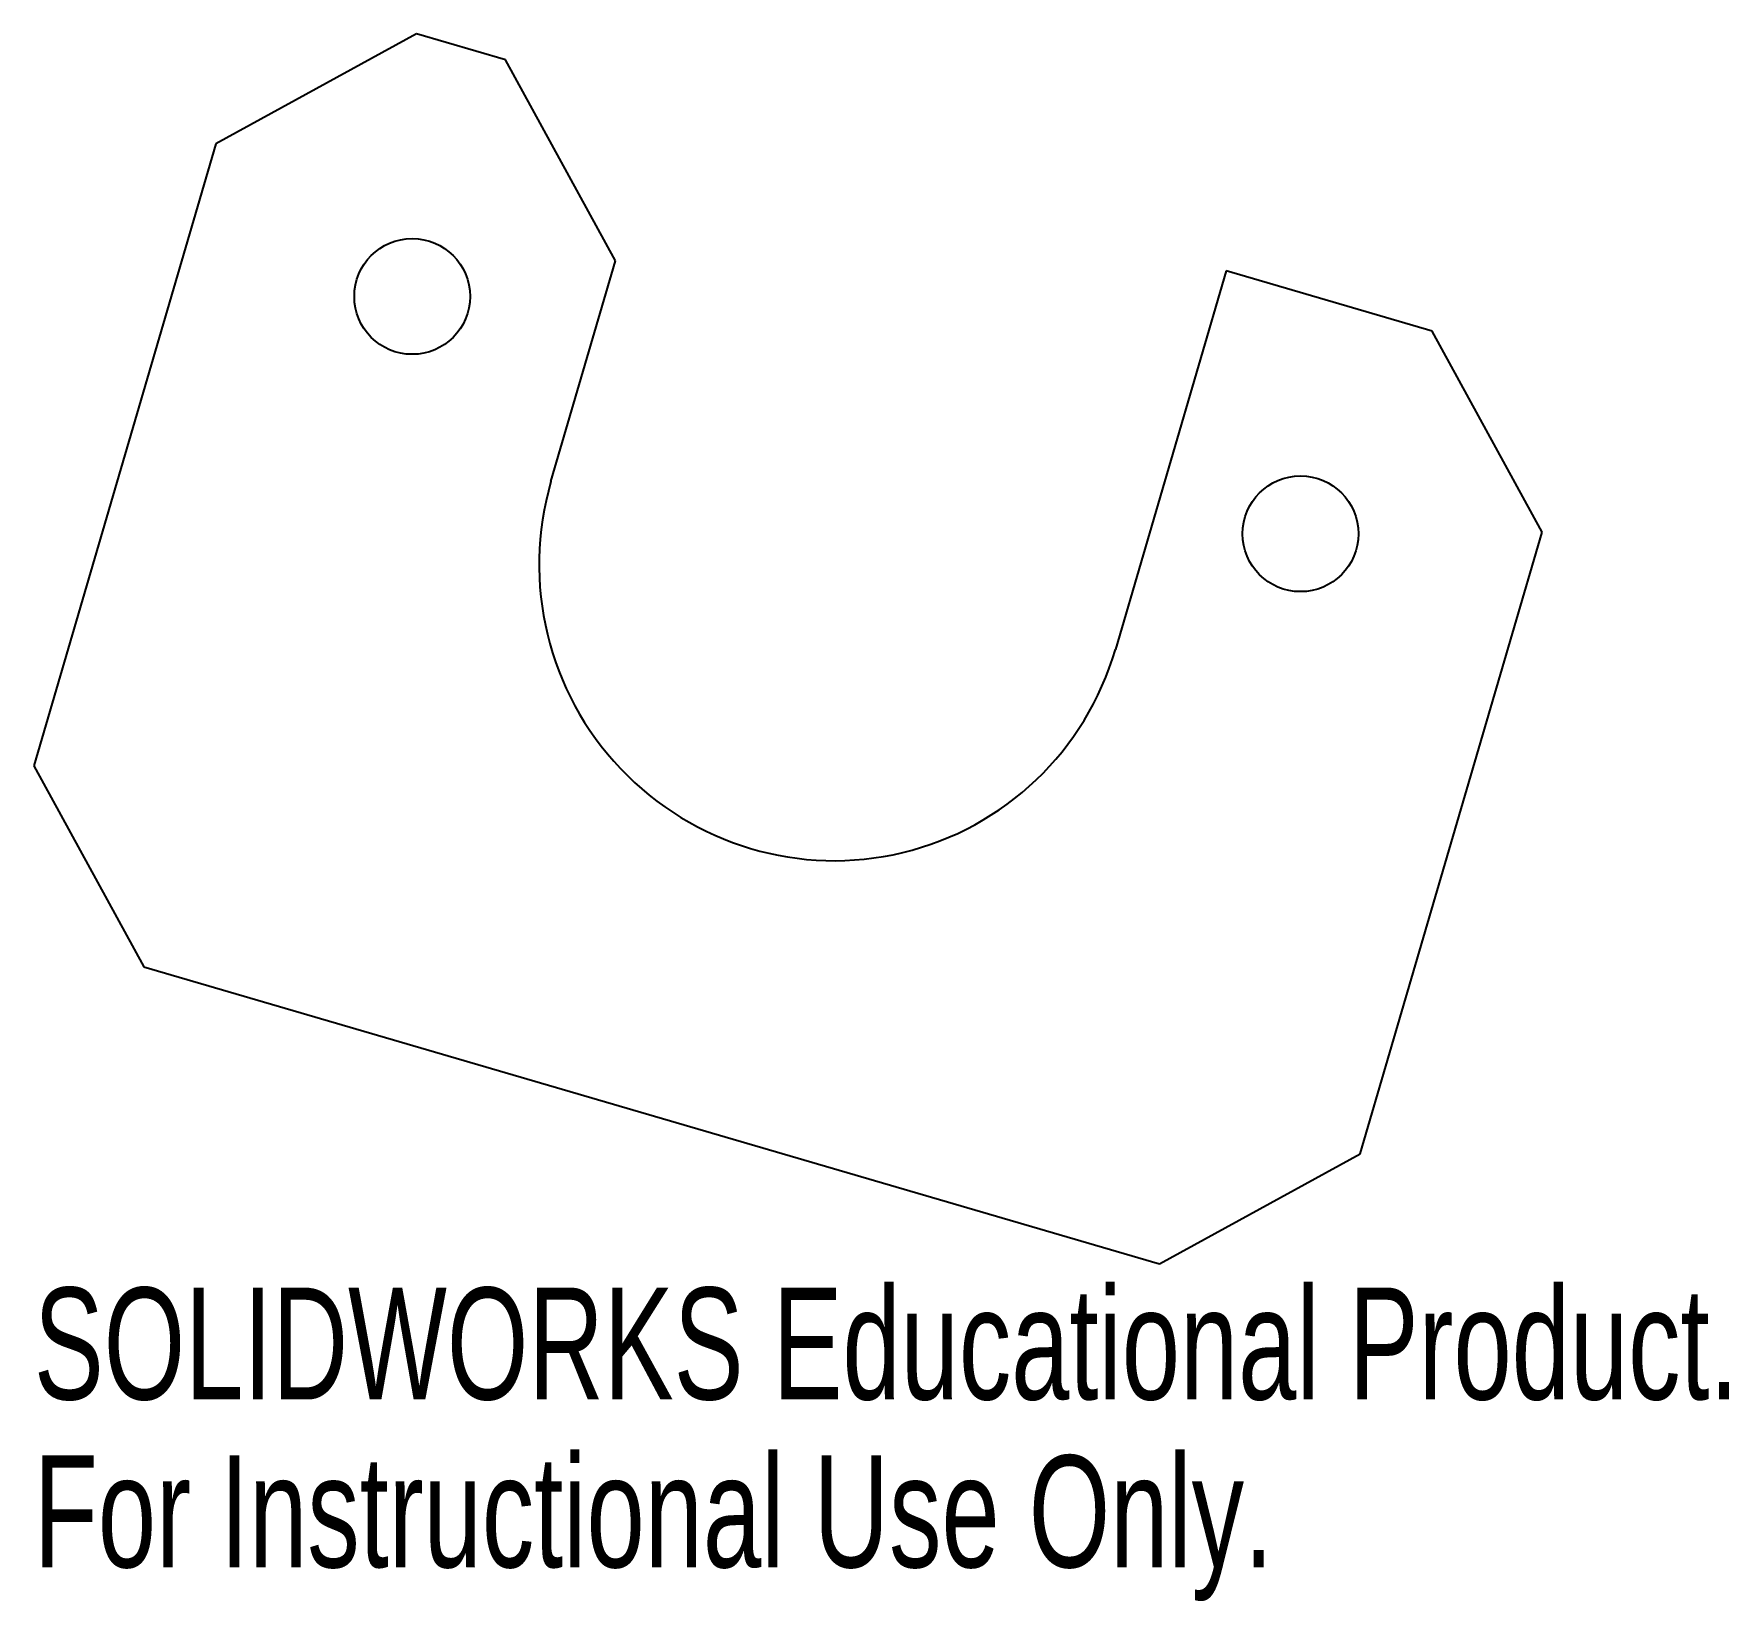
# Model space of a CAD drawing. Header units: millimetres. Extents: x 1287 to 1360.3, y 209.8 to 277.5.
import ezdxf

# ---------------------------------------------------------------- set-up
doc = ezdxf.new("R2010")
doc.units = ezdxf.units.MM
doc.styles.add('SLDTEXTSTYLE0', font='TXT', dxfattribs={"width": 0.7})

msp = doc.modelspace()

# ---------------------------------------------------------------- linework, layer by layer
at = {"color": 7, "linetype": 'Continuous', "lineweight": 25}
for p, q in [((1303.584, 277.523), (1294.9, 272.77)), ((1307.427, 276.399), (1303.584, 277.523)), ((1312.181, 267.715), (1307.427, 276.399)), ((1294.9, 272.77), (1287.043, 245.907)), ((1309.392, 258.183), (1312.181, 267.715)), ((1338.572, 267.289), (1333.786, 250.93)), ((1347.473, 264.685), (1338.572, 267.289)), ((1352.227, 256.002), (1347.473, 264.685)), ((1344.369, 229.139), (1352.227, 256.002)), ((1287.043, 245.907), (1291.796, 237.223)), ((1291.796, 237.223), (1335.685, 224.386)), ((1335.685, 224.386), (1344.369, 229.139))]:
    msp.add_line(p, q, dxfattribs=at)
for centre in [(1303.392, 266.183), (1341.786, 255.93)]:
    msp.add_circle(centre, 2.5, dxfattribs=at)
msp.add_ellipse((1321.589, 254.556), major_axis=(5.346, -11.583), ratio=0.995535, start_param=3.993202, end_param=7.134795, dxfattribs=at)

# ---------------------------------------------------------------- texts
at = {"color": 7, "linetype": 'Continuous', "char_height": 4.83362, "attachment_point": 1, "style": 'SLDTEXTSTYLE0'}
for s, insert in [('SOLIDWORKS Educational Product.', (1287.043, 223.366)), ('For Instructional Use Only.', (1287.043, 216.116))]:
    msp.add_mtext(s, dxfattribs=dict(at, insert=insert))

doc.saveas('drawing.dxf')
